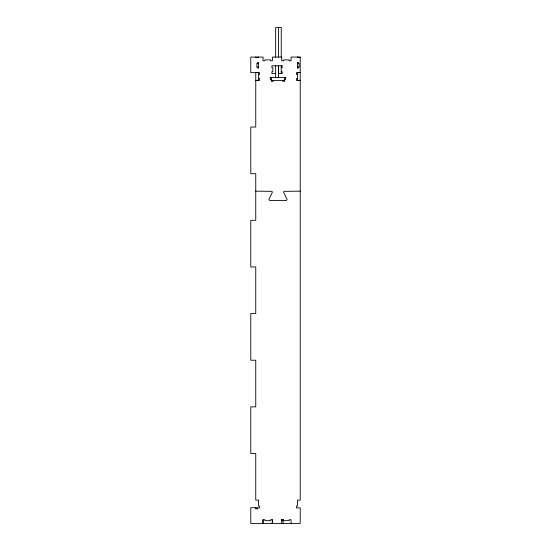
<?xml version="1.0" encoding="UTF-8"?>
<svg xmlns="http://www.w3.org/2000/svg" width="551" height="551" viewBox="0 0 551 551"><rect width="100%" height="100%" fill="white"/><g stroke="black" fill="none" stroke-linecap="round" stroke-linejoin="round"><path stroke-width="0.83" d="M297.416 63.193C299.221 60.975 299.51 66.395 298.821 67.188A0.703 0.703 0 0 1 298.119 67.89A0.703 0.703 0 0 1 297.416 67.188L298.973 67.132M255.76 57.297L258.557 57.297M297.416 57.297L300.219 57.297M257 63.248L258.557 63.248M297.416 63.248L298.973 63.248M257 67.132L258.557 67.132A0.703 0.703 0 0 1 257.854 67.89A0.703 0.703 0 0 1 257.159 67.188C256.463 66.395 256.752 60.975 258.557 63.193M281.251 67.656L282.188 67.656L282.188 65.789L271.925 65.789L271.925 67.656L272.855 67.656L272.855 71.699L271.925 71.699L271.925 73.565L275.658 73.565M281.251 71.699L282.188 71.699L282.188 73.565L278.455 73.565L278.455 65.789L278.455 77.608M258.557 72.574L255.76 72.574L255.754 127.04L250.781 127.04L250.781 173.675L255.754 173.675L255.754 220.31L250.781 220.31L250.781 266.953L255.754 266.953L255.754 313.588L250.781 313.588L250.781 360.223L255.754 360.223L255.754 406.858L250.781 406.858L250.781 453.494L255.754 453.494L255.754 500.129L258.557 500.129L258.557 506.038L259.487 506.038L259.487 507.905L255.533 507.905M297.416 72.574L300.219 72.574M300.219 72.629L296.486 72.629L296.486 74.495L297.416 74.495M258.557 74.495L259.487 74.495L259.487 72.629L250.781 72.629L250.781 57.084L263.061 57.084L263.061 60.817L264.928 60.817L264.928 59.887L270.527 59.887L270.527 60.817L272.394 60.817L272.394 57.084L281.719 57.084L281.719 60.817L283.586 60.817L283.586 59.887L289.179 59.887L289.179 60.817L291.045 60.817L291.045 57.084L300.219 57.028L300.219 500.129L297.416 500.129L297.416 506.038L296.486 506.038L296.486 507.905L300.219 507.905L300.219 523.45L250.781 523.45L250.781 507.678L255.754 507.678L255.754 508.835L257.62 508.835L257.62 507.905M270.052 77.608L285.907 77.608M258.557 78.538L259.487 78.538L259.487 80.405L255.754 80.405M297.416 78.538L296.486 78.538L296.486 80.405L300.219 80.405M271.299 79.475L270.362 79.475L270.362 77.608M284.667 79.475L285.597 79.475L285.597 77.608M255.76 80.35L258.557 80.35M297.416 80.35L300.219 80.35M271.299 80.405L284.667 80.405M255.754 191.163L272.015 191.355L272.366 192.251L268.84 199.407L269.763 200.495L286.41 200.474L287.133 199.407L283.607 192.251L283.965 191.355L300.219 191.163M281.251 519.717L283.586 519.717L283.586 520.654M281.444 520.654L289.179 520.654L289.179 519.717L291.045 519.717L291.045 523.45M297.416 57.028L297.416 57.648M297.416 62.235L297.416 68.241M297.416 72.532L297.409 80.405M284.667 77.608L284.681 81.334L282.815 81.334L282.815 80.405M283.118 519.717L283.118 523.45M281.719 519.717L281.719 523.45M281.251 57.084L281.251 27.55L275.658 27.55L275.658 57.084M281.251 65.789L281.251 73.565M278.455 27.55L278.455 57.084M275.658 65.789L275.658 77.608M273.172 80.405L273.172 81.334L271.312 81.334L271.299 77.608M272.394 523.45L272.394 519.717L270.527 519.717L270.527 520.654L264.928 520.654L264.928 519.717L263.061 519.717L263.061 523.45M272.235 519.717L272.235 523.45M262.91 519.717L262.91 523.45M258.557 57.028L258.557 57.648M258.557 62.235L258.557 68.241M258.557 72.532L258.55 80.405M255.76 57.028L255.76 57.648"/></g></svg>
